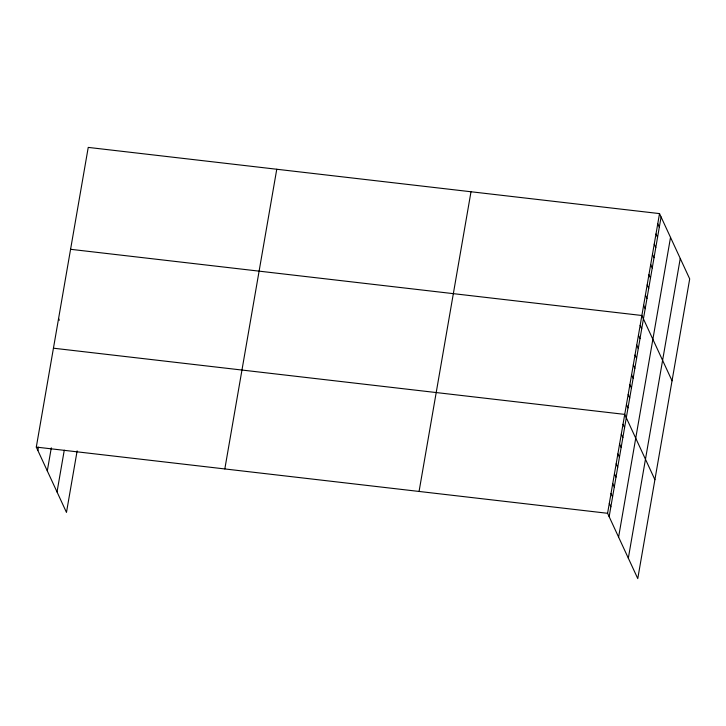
<?xml version="1.0" encoding="UTF-8"?>
<svg xmlns="http://www.w3.org/2000/svg" width="726" height="726" viewBox="0 0 726 726"><rect width="100%" height="100%" fill="white"/><g stroke="black" fill="none" stroke-linecap="round" stroke-linejoin="round"><path stroke-width="1.09" d="M77.138 450.864L66.474 512.402L36.3 447.098L88.236 147.405L659.526 213.598L689.7 278.902L637.764 578.595L607.589 513.291L659.526 213.598M37.861 450.474L38.433 447.171M47.299 470.911L51.301 447.833M57.027 491.965L64.269 450.211M224.824 468.942L276.76 169.249M419.065 491.448L471.002 191.755M609.15 516.667L661.087 216.974M618.597 537.104L670.525 237.411M628.326 558.158L680.253 258.465M70.576 249.299L641.866 315.492L672.04 380.796M53.434 348.199L624.732 414.392L654.906 479.695M36.3 447.098L607.589 513.291M657.756 223.789L659.317 227.156M655.995 233.981L657.556 237.348M654.226 244.163L655.787 247.539M652.465 254.354L654.017 257.73M650.696 264.545L652.257 267.921M648.935 274.737L650.487 278.112M647.165 284.928L648.726 288.295M645.396 295.119L646.957 298.486M643.635 305.301L645.196 308.677M640.15 325.384L641.711 328.76M638.444 335.276L639.996 338.652M636.729 345.168L638.281 348.534M635.014 355.05L636.575 358.426M633.299 364.942L634.86 368.318M631.584 374.834L633.145 378.21M629.869 384.726L631.429 388.101M628.153 394.617L629.714 397.984M626.447 404.509L627.999 407.876M623.017 424.283L624.578 427.659M621.302 434.175L622.863 437.551M619.587 444.067L621.147 447.434M617.871 453.959L619.432 457.326M616.165 463.841L617.717 467.217M614.45 473.733L616.002 477.109M612.735 483.625L614.296 487.001M611.02 493.517L612.581 496.883M609.305 503.408L610.865 506.775M58.579 318.523L59.36 320.211"/></g></svg>
